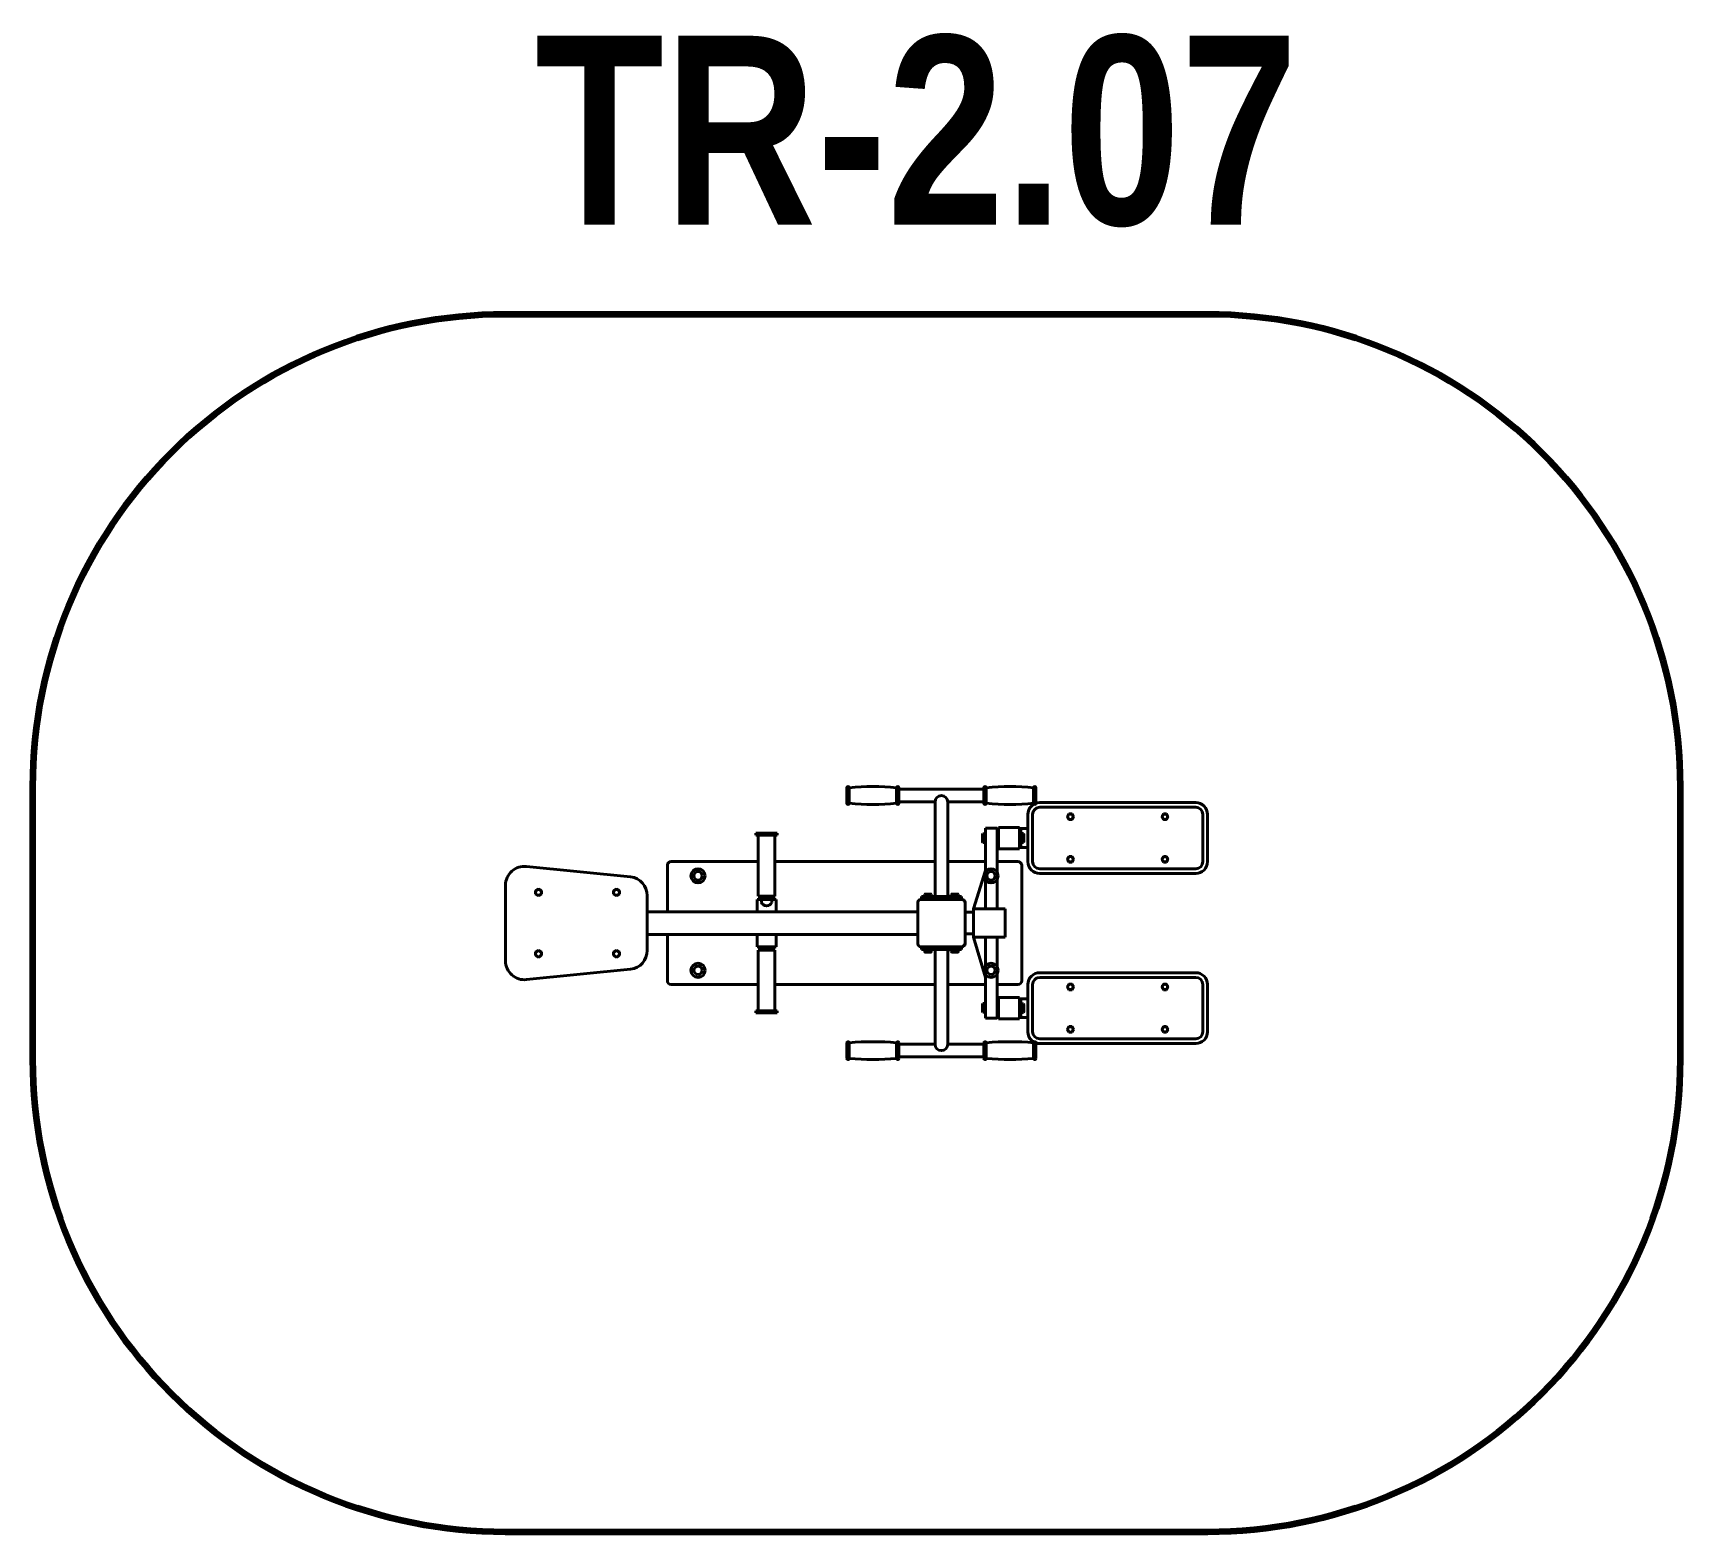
# Model space of a CAD drawing. Header units: millimetres. Extents: x 131280 to 134766, y 1112 to 4285.
import ezdxf

# ---------------------------------------------------------------- set-up
doc = ezdxf.new("R2010")
doc.units = ezdxf.units.MM
doc.layers.add('DiKom', color=7, linetype='Continuous')
doc.styles.add('style1', font='arialbd.ttf', dxfattribs={"width": 0.8})

msp = doc.modelspace()

# ---------------------------------------------------------------- linework, layer by layer
at = {"layer": 'DiKom', "color": 7, "linetype": 'Continuous', "lineweight": 40}
for p, q in [((133002.8, 2654.5), (133002.8, 2687.5)), ((133007.8, 2654.5), (133007.8, 2687.5)), ((133107.8, 2654.5), (133107.8, 2687.5)), ((133112.8, 2654.5), (133112.8, 2687.5)), ((133292.8, 2684.4), (133112.8, 2684.4)), ((133292.8, 2654.5), (133292.8, 2687.5)), ((133297.8, 2654.5), (133297.8, 2687.5)), ((133397.8, 2654.5), (133397.8, 2687.5)), ((133402.8, 2654.5), (133402.8, 2687.5)), ((133112.8, 2657.6), (133189.4, 2657.6)), ((133189.4, 2657.6), (133189.4, 2457)), ((133216.2, 2657.6), (133216.2, 2457)), ((133216.2, 2657.6), (133292.8, 2657.6)), ((133410.8, 2656), (133740.8, 2656)), ((133385.8, 2546), (133385.8, 2631)), ((133385.8, 2616), (133385.8, 2531)), ((133395.8, 2546), (133395.8, 2631)), ((133395.8, 2616), (133395.8, 2531)), ((133410.8, 2646), (133740.8, 2646)), ((133468.9, 2626), (133472.4, 2632)), ((133472.4, 2620), (133468.9, 2626)), ((133472.4, 2632), (133479.3, 2632)), ((133479.3, 2620), (133472.4, 2620)), ((133479.3, 2632), (133482.7, 2626)), ((133482.7, 2626), (133479.3, 2620)), ((133668.9, 2626), (133672.4, 2632)), ((133672.4, 2620), (133668.9, 2626)), ((133672.4, 2632), (133679.3, 2632)), ((133679.3, 2620), (133672.4, 2620)), ((133679.3, 2632), (133682.7, 2626)), ((133682.7, 2626), (133679.3, 2620)), ((133755.8, 2631), (133755.8, 2531)), ((133765.8, 2631), (133765.8, 2531)), ((132810.3, 2587), (132810.3, 2591)), ((132810.3, 2591), (132855.3, 2591)), ((132855.3, 2587), (132810.3, 2587)), ((132815.3, 2587), (132850.3, 2587)), ((132815.3, 2587), (132815.3, 2458)), ((132850.3, 2458), (132850.3, 2587)), ((132855.3, 2591), (132855.3, 2587)), ((133289.4, 2588.3), (133290.4, 2589.9)), ((133289.4, 2580.7), (133289.4, 2588.3)), ((133289.4, 2580.7), (133289.4, 2573.1)), ((133290.4, 2589.9), (133295.8, 2589.9)), ((133290.4, 2585.3), (133295.8, 2585.3)), ((133320.8, 2602.2), (133295.8, 2602.2)), ((133295.8, 2602.2), (133295.8, 2431)), ((133295.8, 2589.9), (133295.8, 2580.7)), ((133295.8, 2571.4), (133295.8, 2580.7)), ((133320.8, 2602.2), (133320.8, 2431)), ((133320.8, 2594.8), (133320.8, 2597.8)), ((133320.8, 2597.8), (133323.3, 2597.8)), ((133320.8, 2594.8), (133320.8, 2567.3)), ((133323.3, 2603.5), (133323.3, 2558.5)), ((133323.3, 2603.5), (133368.3, 2603.5)), ((133323.3, 2597.8), (133323.3, 2564.3)), ((133368.3, 2603.5), (133368.3, 2558.5)), ((133368.3, 2601), (133385.8, 2601)), ((133368.3, 2597.8), (133368.3, 2564.3)), ((133370.8, 2597.8), (133368.3, 2597.8)), ((133370.8, 2594.8), (133370.8, 2597.8)), ((133370.8, 2594.8), (133370.8, 2567.3)), ((133376.3, 2590.3), (133370.8, 2590.3)), ((133370.8, 2590.3), (133370.8, 2581)), ((133376.3, 2585.7), (133370.8, 2585.7)), ((133370.8, 2571.8), (133370.8, 2581)), ((133377.2, 2588.6), (133376.3, 2590.3)), ((133377.2, 2581), (133377.2, 2588.6)), ((133377.2, 2581), (133377.2, 2573.4)), ((133289.4, 2573.1), (133290.4, 2571.4)), ((133290.4, 2576.1), (133295.8, 2576.1)), ((133290.4, 2571.4), (133295.8, 2571.4)), ((133320.8, 2567.3), (133320.8, 2564.3)), ((133320.8, 2564.3), (133323.3, 2564.3)), ((133323.3, 2558.5), (133368.3, 2558.5)), ((133370.8, 2564.3), (133368.3, 2564.3)), ((133368.3, 2561), (133385.8, 2561)), ((133376.3, 2576.4), (133370.8, 2576.4)), ((133376.3, 2571.8), (133370.8, 2571.8)), ((133370.8, 2567.3), (133370.8, 2564.3)), ((133377.2, 2573.4), (133376.3, 2571.8)), ((132545, 2498.8), (132325, 2520.7)), ((132622.8, 2523), (132622.8, 2425)), ((132630.8, 2531), (132815.3, 2531)), ((132645.3, 2531), (132779.4, 2531)), ((132850.3, 2531), (133011.2, 2531)), ((133011.2, 2531), (133189.4, 2531)), ((133011.2, 2531), (133189.4, 2531)), ((133180.3, 2531), (133189.4, 2531)), ((133180.3, 2531), (133189.4, 2531)), ((133216.2, 2531), (133295.8, 2531)), ((133216.2, 2531), (133295.8, 2531)), ((133216.2, 2531), (133295.8, 2531)), ((133216.2, 2531), (133295.8, 2531)), ((133216.2, 2531), (133295.8, 2531)), ((133295.8, 2512.4), (133270.8, 2431)), ((133364.8, 2531), (133320.8, 2531)), ((133364.8, 2531), (133320.8, 2531)), ((133372.8, 2523), (133372.8, 2401)), ((133740.8, 2516), (133410.8, 2516)), ((133468.9, 2536), (133472.4, 2542)), ((133472.4, 2530), (133468.9, 2536)), ((133472.4, 2542), (133479.3, 2542)), ((133479.3, 2530), (133472.4, 2530)), ((133479.3, 2542), (133482.7, 2536)), ((133482.7, 2536), (133479.3, 2530)), ((133668.9, 2536), (133672.4, 2542)), ((133672.4, 2530), (133668.9, 2536)), ((133672.4, 2542), (133679.3, 2542)), ((133679.3, 2530), (133672.4, 2530)), ((133679.3, 2542), (133682.7, 2536)), ((133682.7, 2536), (133679.3, 2530)), ((132280.3, 2401), (132280.3, 2481)), ((132622.8, 2506), (132622.8, 2425)), ((133372.8, 2506), (133372.8, 2296)), ((133740.8, 2506), (133410.8, 2506)), ((132350.3, 2473.6), (132343.8, 2469.8)), ((132343.8, 2469.8), (132343.8, 2462.3)), ((132343.8, 2462.3), (132350.3, 2458.5)), ((132356.8, 2469.8), (132350.3, 2473.6)), ((132350.3, 2458.5), (132356.8, 2462.3)), ((132356.8, 2462.3), (132356.8, 2469.8)), ((132515.3, 2473.6), (132508.8, 2469.8)), ((132508.8, 2469.8), (132508.8, 2462.3)), ((132508.8, 2462.3), (132515.3, 2458.5)), ((132521.8, 2469.8), (132515.3, 2473.6)), ((132515.3, 2458.5), (132521.8, 2462.3)), ((132521.8, 2462.3), (132521.8, 2469.8)), ((132580.3, 2401), (132580.3, 2459.1)), ((132852.8, 2451), (132812.9, 2451)), ((132812.9, 2425), (132812.9, 2451)), ((132815.3, 2458), (132822.8, 2458)), ((132817.8, 2457), (132817.8, 2451)), ((132847.8, 2457), (132817.8, 2457)), ((132821.8, 2444.7), (132821.8, 2451)), ((132822.8, 2458), (132822.8, 2457)), ((132842.8, 2458), (132822.8, 2458)), ((132842.8, 2457), (132842.8, 2458)), ((132842.8, 2458), (132850.3, 2458)), ((132843.8, 2444.7), (132843.8, 2451)), ((132847.8, 2457), (132847.8, 2451)), ((132852.8, 2425), (132852.8, 2451)), ((133152.8, 2357), (133152.8, 2445)), ((133246.8, 2451), (133158.8, 2451)), ((133246.8, 2451), (133158.8, 2451)), ((133245.3, 2457), (133160.3, 2457)), ((133160.3, 2457), (133160.3, 2451)), ((133168.3, 2462.3), (133167, 2461.6)), ((133167, 2461.6), (133167, 2457)), ((133167, 2457), (133174.5, 2457)), ((133174.5, 2462.3), (133168.3, 2462.3)), ((133170.7, 2461.6), (133170.7, 2457)), ((133174.5, 2462.3), (133180.6, 2462.3)), ((133182, 2457), (133174.5, 2457)), ((133178.2, 2461.6), (133178.2, 2457)), ((133180.6, 2462.3), (133182, 2461.6)), ((133182, 2461.6), (133182, 2457)), ((133225, 2462.3), (133223.7, 2461.6)), ((133223.7, 2461.6), (133223.7, 2457)), ((133223.7, 2457), (133231.2, 2457)), ((133231.2, 2462.3), (133225, 2462.3)), ((133227.4, 2461.6), (133227.4, 2457)), ((133231.2, 2462.3), (133237.4, 2462.3)), ((133238.7, 2457), (133231.2, 2457)), ((133234.9, 2461.6), (133234.9, 2457)), ((133237.4, 2462.3), (133238.7, 2461.6)), ((133238.7, 2461.6), (133238.7, 2457)), ((133245.3, 2457), (133245.3, 2451)), ((133245.3, 2457), (133245.3, 2451)), ((133252.8, 2357), (133252.8, 2445)), ((133252.8, 2359), (133252.8, 2443)), ((132580.3, 2425), (133152.8, 2425)), ((133152.8, 2418.5), (133152.8, 2383.5)), ((133252.8, 2377), (133252.8, 2425)), ((133252.8, 2424), (133270.8, 2424)), ((133252.8, 2418.5), (133252.8, 2383.5)), ((133270.8, 2431), (133270.8, 2371)), ((133270.8, 2431), (133337.8, 2431)), ((133337.8, 2431), (133337.8, 2371)), ((132280.3, 2401), (132280.3, 2321.1)), ((132580.3, 2401), (132580.3, 2343)), ((133152.8, 2377), (132580.3, 2377)), ((132622.8, 2377), (132622.8, 2279)), ((132622.8, 2377), (132622.8, 2296)), ((132812.9, 2351), (132812.9, 2377)), ((132852.8, 2351), (132852.8, 2377)), ((133252.8, 2378.1), (133270.8, 2378.1)), ((133270.8, 2371), (133337.8, 2371)), ((133270.8, 2371), (133295.8, 2285.5)), ((133295.8, 2199.9), (133295.8, 2371)), ((133320.8, 2199.9), (133320.8, 2371)), ((133372.8, 2401), (133372.8, 2279)), ((132350.3, 2343.6), (132343.8, 2339.8)), ((132343.8, 2339.8), (132343.8, 2332.3)), ((132356.8, 2339.8), (132350.3, 2343.6)), ((132356.8, 2332.3), (132356.8, 2339.8)), ((132515.3, 2343.6), (132508.8, 2339.8)), ((132508.8, 2339.8), (132508.8, 2332.3)), ((132521.8, 2339.8), (132515.3, 2343.6)), ((132521.8, 2332.3), (132521.8, 2339.8)), ((132852.8, 2351), (132812.9, 2351)), ((132852.8, 2351), (132812.9, 2351)), ((132815.3, 2215), (132815.3, 2344)), ((132815.3, 2344), (132822.8, 2344)), ((132817.8, 2345), (132817.8, 2351)), ((132847.8, 2345), (132817.8, 2345)), ((132822.8, 2344), (132822.8, 2345)), ((132842.8, 2344), (132822.8, 2344)), ((132842.8, 2345), (132842.8, 2344)), ((132842.8, 2344), (132850.3, 2344)), ((132847.8, 2345), (132847.8, 2351)), ((132850.3, 2344), (132850.3, 2215)), ((133246.8, 2351), (133158.8, 2351)), ((133160.3, 2345), (133160.3, 2351)), ((133245.3, 2345), (133160.3, 2345)), ((133167, 2340.5), (133167, 2345)), ((133167, 2345), (133174.5, 2345)), ((133168.3, 2339.7), (133167, 2340.5)), ((133174.5, 2339.7), (133168.3, 2339.7)), ((133170.7, 2340.5), (133170.7, 2345)), ((133182, 2345), (133174.5, 2345)), ((133174.5, 2339.7), (133180.6, 2339.7)), ((133178.2, 2340.5), (133178.2, 2345)), ((133180.6, 2339.7), (133182, 2340.5)), ((133182, 2340.5), (133182, 2345)), ((133189.4, 2144.4), (133189.4, 2345)), ((133216.2, 2144.4), (133216.2, 2345)), ((133223.7, 2340.5), (133223.7, 2345)), ((133223.7, 2345), (133231.2, 2345)), ((133225, 2339.7), (133223.7, 2340.5)), ((133231.2, 2339.7), (133225, 2339.7)), ((133227.4, 2340.5), (133227.4, 2345)), ((133238.7, 2345), (133231.2, 2345)), ((133231.2, 2339.7), (133237.4, 2339.7)), ((133234.9, 2340.5), (133234.9, 2345)), ((133237.4, 2339.7), (133238.7, 2340.5)), ((133238.7, 2340.5), (133238.7, 2345)), ((133245.3, 2345), (133245.3, 2351)), ((133245.3, 2345), (133245.3, 2351)), ((132545, 2303.3), (132325, 2281.4)), ((132343.8, 2332.3), (132350.3, 2328.5)), ((132350.3, 2328.5), (132356.8, 2332.3)), ((132508.8, 2332.3), (132515.3, 2328.5)), ((132515.3, 2328.5), (132521.8, 2332.3)), ((132630.8, 2271), (132806.2, 2271)), ((132645.3, 2271), (132779.4, 2271)), ((132806.2, 2271), (132815.3, 2271)), ((132850.3, 2271), (133011.2, 2271)), ((133011.2, 2271), (133189.4, 2271)), ((133216.2, 2271), (133295.8, 2271)), ((133216.2, 2271), (133295.8, 2271)), ((133364.8, 2271), (133320.8, 2271)), ((133364.8, 2271), (133320.8, 2271)), ((133385.8, 2186), (133385.8, 2271)), ((133395.8, 2186), (133395.8, 2271)), ((133740.8, 2296), (133410.8, 2296)), ((133410.8, 2286), (133740.8, 2286)), ((133468.9, 2266), (133472.4, 2272)), ((133472.4, 2260), (133468.9, 2266)), ((133472.4, 2272), (133479.3, 2272)), ((133479.3, 2272), (133482.7, 2266)), ((133482.7, 2266), (133479.3, 2260)), ((133668.9, 2266), (133672.4, 2272)), ((133672.4, 2260), (133668.9, 2266)), ((133672.4, 2272), (133679.3, 2272)), ((133679.3, 2272), (133682.7, 2266)), ((133682.7, 2266), (133679.3, 2260)), ((133755.8, 2271), (133755.8, 2171)), ((133765.8, 2171), (133765.8, 2271)), ((133320.8, 2234.8), (133320.8, 2237.8)), ((133320.8, 2237.8), (133323.3, 2237.8)), ((133320.8, 2207.3), (133320.8, 2234.8)), ((133323.3, 2198.5), (133323.3, 2243.5)), ((133323.3, 2243.5), (133368.3, 2243.5)), ((133323.3, 2204.3), (133323.3, 2237.8)), ((133368.3, 2198.5), (133368.3, 2243.5)), ((133368.3, 2241), (133385.8, 2241)), ((133368.3, 2204.3), (133368.3, 2237.8)), ((133370.8, 2237.8), (133368.3, 2237.8)), ((133370.8, 2234.8), (133370.8, 2237.8)), ((133370.8, 2207.3), (133370.8, 2234.8)), ((133385.8, 2256), (133385.8, 2171)), ((133395.8, 2256), (133395.8, 2171)), ((133479.3, 2260), (133472.4, 2260)), ((133679.3, 2260), (133672.4, 2260)), ((132855.3, 2215), (132810.3, 2215)), ((132810.3, 2215), (132810.3, 2211)), ((132810.3, 2211), (132855.3, 2211)), ((132815.3, 2215), (132850.3, 2215)), ((132855.3, 2211), (132855.3, 2215)), ((133289.4, 2229), (133290.4, 2230.6)), ((133289.4, 2221.4), (133289.4, 2229)), ((133289.4, 2221.4), (133289.4, 2213.8)), ((133289.4, 2213.8), (133290.4, 2212.2)), ((133290.4, 2230.6), (133295.8, 2230.6)), ((133290.4, 2226), (133295.8, 2226)), ((133290.4, 2216.8), (133295.8, 2216.8)), ((133290.4, 2212.2), (133295.8, 2212.2)), ((133295.8, 2230.6), (133295.8, 2221.4)), ((133295.8, 2212.2), (133295.8, 2221.4)), ((133320.8, 2199.9), (133295.8, 2199.9)), ((133320.8, 2207.3), (133320.8, 2204.3)), ((133320.8, 2204.3), (133323.3, 2204.3)), ((133323.3, 2198.5), (133368.3, 2198.5)), ((133370.8, 2204.3), (133368.3, 2204.3)), ((133368.3, 2201), (133385.8, 2201)), ((133376.3, 2230.3), (133370.8, 2230.3)), ((133370.8, 2230.3), (133370.8, 2221)), ((133376.3, 2225.7), (133370.8, 2225.7)), ((133370.8, 2211.8), (133370.8, 2221)), ((133376.3, 2216.4), (133370.8, 2216.4)), ((133376.3, 2211.8), (133370.8, 2211.8)), ((133370.8, 2207.3), (133370.8, 2204.3)), ((133377.2, 2228.6), (133376.3, 2230.3)), ((133377.2, 2213.4), (133376.3, 2211.8)), ((133377.2, 2221), (133377.2, 2228.6)), ((133377.2, 2221), (133377.2, 2213.4)), ((133468.9, 2176), (133472.4, 2182)), ((133472.4, 2170), (133468.9, 2176)), ((133472.4, 2182), (133479.3, 2182)), ((133479.3, 2170), (133472.4, 2170)), ((133479.3, 2182), (133482.7, 2176)), ((133482.7, 2176), (133479.3, 2170)), ((133668.9, 2176), (133672.4, 2182)), ((133672.4, 2170), (133668.9, 2176)), ((133672.4, 2182), (133679.3, 2182)), ((133679.3, 2170), (133672.4, 2170)), ((133679.3, 2182), (133682.7, 2176)), ((133682.7, 2176), (133679.3, 2170)), ((133002.8, 2147.5), (133002.8, 2114.5)), ((133007.8, 2147.5), (133007.8, 2114.5)), ((133107.8, 2147.5), (133107.8, 2114.5)), ((133112.8, 2147.5), (133112.8, 2114.5)), ((133112.8, 2144.4), (133189.4, 2144.4)), ((133216.2, 2144.4), (133292.8, 2144.4)), ((133292.8, 2147.5), (133292.8, 2114.5)), ((133297.8, 2147.5), (133297.8, 2114.5)), ((133397.8, 2147.5), (133397.8, 2114.5)), ((133402.8, 2147.5), (133402.8, 2114.5)), ((133740.8, 2156), (133410.8, 2156)), ((133410.8, 2146), (133740.8, 2146)), ((133292.8, 2117.6), (133112.8, 2117.6))]:
    msp.add_line(p, q, dxfattribs=at)
at = {"layer": 'DiKom', "color": 3, "lineweight": 200}
msp.add_lwpolyline([(131280.3, 2112), (131280.3, 2690, -0.414214), (132280.3, 3690), (133765.8, 3690, -0.414214), (134765.8, 2690), (134765.8, 2112, -0.414214), (133765.8, 1112), (132280.3, 1112, -0.414214)], format="xyb", close=True, dxfattribs=at)
at = {"layer": 'DiKom', "color": 7, "linetype": 'Continuous', "lineweight": 40}
for centre, radius in [((133475.8, 2626), 5.7), ((133675.8, 2626), 5.7), ((132687.8, 2501), 15), ((132687.8, 2501), 9), ((133307.8, 2501), 15), ((133307.8, 2501), 9), ((133475.8, 2536), 5.7), ((133675.8, 2536), 5.7), ((132350.3, 2466), 6.18), ((132515.3, 2466), 6.18), ((132350.3, 2336), 6.18), ((132515.3, 2336), 6.18), ((132687.8, 2301), 15), ((132687.8, 2301), 9), ((133307.8, 2301), 15), ((133307.8, 2301), 9), ((133475.8, 2266), 5.7), ((133675.8, 2266), 5.7), ((133475.8, 2176), 5.7), ((133675.8, 2176), 5.7)]:
    msp.add_circle(centre, radius, dxfattribs=at)
for centre, radius, start, end in [((133005.3, 2687.5), 2.5, 0, 180), ((133057.8, 2188.8), 501.2, 84.2752, 95.7248), ((133110.3, 2687.5), 2.5, 0, 180), ((133295.3, 2687.5), 2.5, 0, 180), ((133347.8, 2188.8), 501.2, 84.2752, 95.7248), ((133400.3, 2687.5), 2.5, 0, 180), ((133005.3, 2654.5), 2.5, 180, 0), ((133057.8, 3153.3), 501.2, 264.2752, 275.7248), ((133110.3, 2654.5), 2.5, 180, 0), ((133202.8, 2657.6), 13.4, 0, 180), ((133295.3, 2654.5), 2.5, 180, 0), ((133347.8, 3153.3), 501.2, 264.2752, 275.7248), ((133410.8, 2631), 25, 90, 180), ((133400.3, 2654.5), 2.5, 180, 0), ((133740.8, 2631), 25, 0, 90), ((133410.8, 2631), 15, 90, 180), ((133740.8, 2631), 15, 0, 90), ((133301.2, 2580.7), 11.8, 156.8627, 180), ((133301.2, 2580.7), 11.8, 180, 203.1373), ((133292.7, 2587.5), 3.24, 150.866, 223.3168), ((133373.9, 2587.9), 3.24, 316.6832, 29.134), ((133365.5, 2581), 11.8, 0, 23.1373), ((133365.5, 2581), 11.8, 336.8627, 0), ((133292.7, 2573.8), 3.24, 136.6832, 209.134), ((133373.9, 2574.2), 3.24, 330.866, 43.3168), ((132320.3, 2481), 40, 83.2329, 180), ((132630.8, 2523), 8, 90, 180), ((133364.8, 2523), 8, 0, 90), ((133410.8, 2531), 25, 180, 270), ((133410.8, 2531), 15, 180, 270), ((133740.8, 2531), 25, 270, 0), ((133740.8, 2531), 15, 270, 0), ((132540.3, 2459.1), 40, 0, 83.2329), ((132832.8, 2449.4), 12, 203.1607, 336.8393), ((133158.8, 2445), 6, 90, 180), ((133168.9, 2459.7), 2.64, 46.7539, 119.0633), ((133174.5, 2452.8), 9.55, 90, 113.1373), ((133174.5, 2452.8), 9.55, 66.8627, 90), ((133180, 2459.7), 2.64, 60.9367, 133.2461), ((133225.6, 2459.7), 2.64, 46.7539, 119.0633), ((133231.2, 2452.8), 9.55, 90, 113.1373), ((133231.2, 2452.8), 9.55, 66.8627, 90), ((133236.7, 2459.7), 2.64, 60.9367, 133.2461), ((133244.8, 2443), 8, 0, 90), ((133246.8, 2445), 6, 0, 90), ((132540.3, 2343), 40, 276.7671, 0), ((133158.8, 2357), 6, 180, 270), ((133168.9, 2342.4), 2.64, 240.9367, 313.2461), ((133174.5, 2349.3), 9.55, 246.8627, 270), ((133174.5, 2349.3), 9.55, 270, 293.1373), ((133180, 2342.4), 2.64, 226.7539, 299.0633), ((133225.6, 2342.4), 2.64, 240.9367, 313.2461), ((133231.2, 2349.3), 9.55, 246.8627, 270), ((133231.2, 2349.3), 9.55, 270, 293.1373), ((133236.7, 2342.4), 2.64, 226.7539, 299.0633), ((133244.8, 2359), 8, 270, 0), ((133246.8, 2357), 6, 270, 0), ((132320.3, 2321.1), 40, 180, 276.7671), ((132630.8, 2279), 8, 180, 270), ((133364.8, 2279), 8, 270, 0), ((133410.8, 2271), 25, 90, 180), ((133410.8, 2271), 15, 90, 180), ((133740.8, 2271), 25, 0, 90), ((133740.8, 2271), 15, 0, 90), ((133301.2, 2221.4), 11.8, 156.8627, 180), ((133301.2, 2221.4), 11.8, 180, 203.1373), ((133292.7, 2228.2), 3.24, 150.866, 223.3168), ((133292.7, 2214.6), 3.24, 136.6832, 209.134), ((133373.9, 2227.9), 3.24, 316.6832, 29.134), ((133365.5, 2221), 11.8, 0, 23.1373), ((133365.5, 2221), 11.8, 336.8627, 0), ((133373.9, 2214.2), 3.24, 330.866, 43.3168), ((133410.8, 2171), 25, 180, 270), ((133410.8, 2171), 15, 180, 270), ((133740.8, 2171), 25, 270, 0), ((133740.8, 2171), 15, 270, 0), ((133005.3, 2147.5), 2.5, 0, 180), ((133057.8, 1648.8), 501.2, 84.2752, 95.7248), ((133110.3, 2147.5), 2.5, 0, 180), ((133202.8, 2144.4), 13.4, 180, 0), ((133295.3, 2147.5), 2.5, 0, 180), ((133347.8, 1648.8), 501.2, 84.2752, 95.7248), ((133410.8, 2171), 25, 229.4895, 270), ((133400.3, 2147.5), 2.5, 0, 180), ((133005.3, 2114.5), 2.5, 180, 0), ((133057.8, 2613.3), 501.2, 264.2752, 275.7248), ((133110.3, 2114.5), 2.5, 180, 0), ((133295.3, 2114.5), 2.5, 180, 0), ((133347.8, 2613.3), 501.2, 264.2752, 275.7248), ((133400.3, 2114.5), 2.5, 180, 0)]:
    msp.add_arc(centre, radius, start, end, dxfattribs=at)

# ---------------------------------------------------------------- texts
at = {"layer": 'DiKom', "insert": (132342.8, 4279.1), "char_height": 400, "attachment_point": 1, "style": 'style1'}
msp.add_mtext_dynamic_manual_height_columns('TR-2.07', width=2518.219, gutter_width=2.09, heights=[0], dxfattribs=at)

doc.saveas('drawing.dxf')
